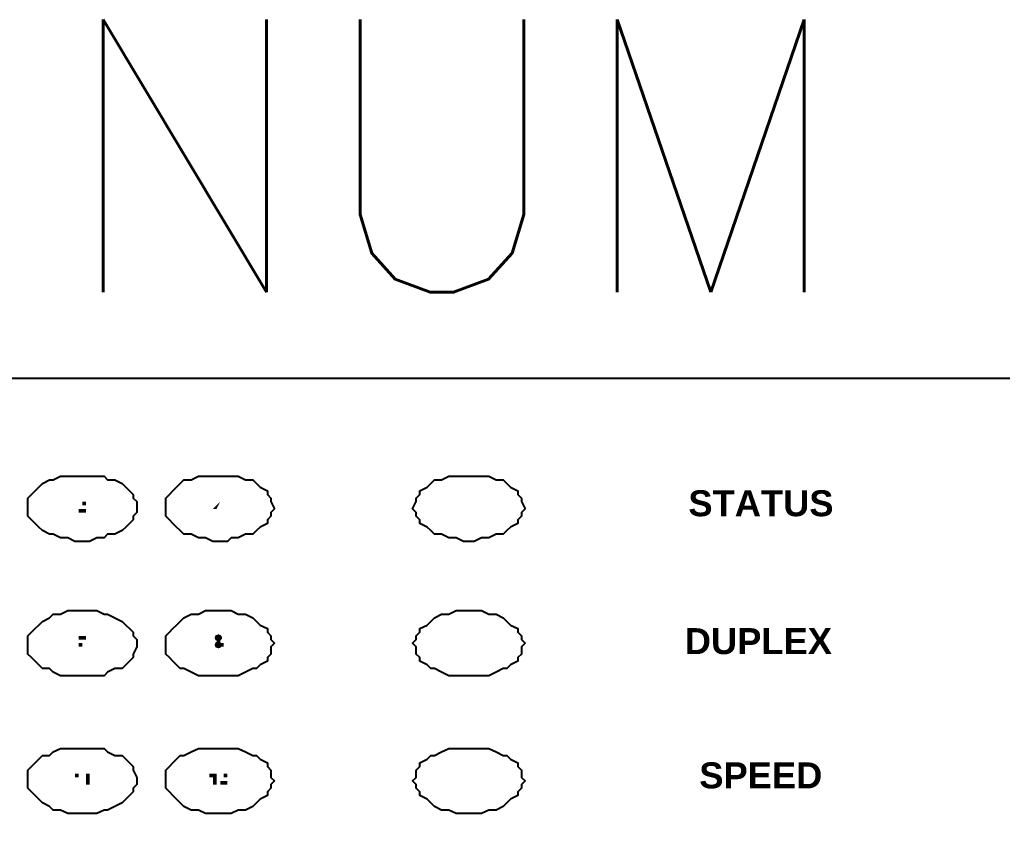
# Model space of a CAD drawing. Header units: millimetres. Extents: x 32.6 to 80.6, y 6.1 to 11.9.
# Drawn here: x 71.526 to 75.129, y 8.903 to 11.873 of the extents above; entities that cross this region are included whole.
import ezdxf
from ezdxf.enums import TextEntityAlignment as Align

# ---------------------------------------------------------------- set-up
doc = ezdxf.new("R2010")
doc.units = ezdxf.units.MM
doc.styles.add('PDF Arial Bold', font='arialbd.ttf')
doc.styles.add('STYLE-ROMANS', font='romans.shx')

msp = doc.modelspace()

# ---------------------------------------------------------------- hatches: boundary and pattern name
for points in [[(71.7553, 10.0919), (71.7553, 10.0919), (71.7553, 10.0919), (71.7686, 10.0919), (71.7686, 10.0919), (71.7686, 10.0919), (71.7686, 10.0919), (71.7686, 10.0919), (71.7686, 10.0919), (71.7686, 10.0919), (71.7686, 10.0919), (71.7686, 10.0919), (71.7686, 10.0919), (71.7686, 10.0919), (71.7686, 10.0919), (71.7686, 10.0919), (71.7686, 10.0919), (71.7686, 10.0919), (71.7686, 10.0919), (71.7686, 10.0919), (71.7686, 10.0786), (71.7686, 10.0786), (71.7686, 10.0786), (71.7686, 10.0786), (71.7686, 10.0786), (71.7686, 10.0786), (71.7686, 10.0786), (71.7686, 10.0786), (71.7686, 10.0786), (71.7686, 10.0786), (71.7686, 10.0786), (71.7686, 10.0786), (71.7686, 10.0786), (71.7686, 10.0786), (71.7686, 10.0786), (71.7686, 10.0786), (71.7686, 10.0786), (71.7686, 10.0786), (71.7686, 10.0786), (71.7686, 10.0786), (71.7686, 10.0786), (71.7686, 10.0786), (71.7686, 10.0786), (71.7686, 10.0786), (71.7686, 10.0786), (71.7686, 10.0786), (71.7686, 10.0653), (71.7686, 10.0653), (71.7686, 10.0653), (71.7553, 10.0653), (71.7553, 10.0653), (71.7553, 10.0653), (71.7553, 10.0653), (71.7553, 10.0653), (71.7553, 10.0653), (71.7553, 10.0653), (71.7553, 10.0653), (71.7553, 10.0653), (71.7553, 10.0653), (71.7553, 10.0653), (71.7553, 10.0653), (71.7553, 10.0653), (71.7553, 10.0653), (71.7553, 10.0653), (71.7553, 10.0653), (71.7553, 10.0653), (71.7553, 10.0653), (71.7553, 10.0653), (71.7553, 10.0653), (71.7553, 10.0653), (71.7553, 10.0653), (71.7553, 10.0653), (71.7553, 10.0653), (71.742, 10.0653), (71.742, 10.0653), (71.742, 10.0653), (71.742, 10.0653), (71.742, 10.0653), (71.742, 10.0653), (71.742, 10.0653), (71.742, 10.0786), (71.742, 10.0786), (71.742, 10.0786), (71.742, 10.0786), (71.742, 10.0786), (71.742, 10.0786), (71.742, 10.0786), (71.742, 10.0786), (71.742, 10.0786), (71.742, 10.0786), (71.742, 10.0786), (71.742, 10.0786), (71.742, 10.0786), (71.742, 10.0786), (71.742, 10.0786), (71.742, 10.0786), (71.742, 10.0786), (71.742, 10.0786), (71.742, 10.0786), (71.742, 10.0786), (71.742, 10.0786), (71.742, 10.0786), (71.742, 10.0786), (71.742, 10.0786), (71.742, 10.0786), (71.742, 10.0786), (71.742, 10.0786), (71.742, 10.0786), (71.742, 10.0786), (71.742, 10.0786), (71.742, 10.0786), (71.7553, 10.0786), (71.7553, 10.0786), (71.7553, 10.0786), (71.7553, 10.0786), (71.7553, 10.0786), (71.7553, 10.0786), (71.7553, 10.0786), (71.7553, 10.0786), (71.7553, 10.0786), (71.7553, 10.0786), (71.7553, 10.0786), (71.7553, 10.0786), (71.7553, 10.0786), (71.7553, 10.0786), (71.7553, 10.0786), (71.7553, 10.0786), (71.7553, 10.0786), (71.7553, 10.0786), (71.7553, 10.0786), (71.7553, 10.0786), (71.7553, 10.0786), (71.7553, 10.0786), (71.7553, 10.0786), (71.7553, 10.0786), (71.7553, 10.0786), (71.7553, 10.0786), (71.7553, 10.0786), (71.7553, 10.0786), (71.7686, 10.0786), (71.7686, 10.0786), (71.7686, 10.0786), (71.7686, 10.0786), (71.7686, 10.0786), (71.7686, 10.0786), (71.7686, 10.0786), (71.7686, 10.0786), (71.7686, 10.0786), (71.7686, 10.0786), (71.7686, 10.0786), (71.7686, 10.0786), (71.7686, 10.0786), (71.7686, 10.0919), (71.7686, 10.0919), (71.7553, 10.0919), (71.7553, 10.0919), (71.7553, 10.0919), (71.7553, 10.0919), (71.7553, 10.0919), (71.7553, 10.0919), (71.7553, 10.0919), (71.7553, 10.0919), (71.7553, 10.0919), (71.7553, 10.0919), (71.7553, 10.0919), (71.7553, 10.0919), (71.7553, 10.0919), (71.7553, 10.0919), (71.7553, 10.0919), (71.7553, 10.0919), (71.7553, 10.0919), (71.7553, 10.0919), (71.7553, 10.0919), (71.7553, 10.0919), (71.7553, 10.0919), (71.7553, 10.0919), (71.7553, 10.0919), (71.7553, 10.0919), (71.7553, 10.0919), (71.7553, 10.0919), (71.7553, 10.0919), (71.7553, 10.0919), (71.7553, 10.0919), (71.7553, 10.0919), (71.7553, 10.0919), (71.7553, 10.0919), (71.7553, 10.0919), (71.7553, 10.0919), (71.7553, 10.0919), (71.7553, 10.0919), (71.7553, 10.0919), (71.7553, 10.0919), (71.7553, 10.0919), (71.7553, 10.0919), (71.7553, 10.0919), (71.7553, 10.0919), (71.7553, 10.0919), (71.7553, 10.0919), (71.7553, 10.1052), (71.7553, 10.1052), (71.7553, 10.1052), (71.7553, 10.1052), (71.7553, 10.1052), (71.7553, 10.1052), (71.7553, 10.1052), (71.7553, 10.1052), (71.7553, 10.1052), (71.7553, 10.1052), (71.7553, 10.1052), (71.7553, 10.1052), (71.7553, 10.1052), (71.7553, 10.1052), (71.7553, 10.1052), (71.7553, 10.1052), (71.7553, 10.1052), (71.7553, 10.1052), (71.7553, 10.1052), (71.7553, 10.1052), (71.7553, 10.1052), (71.7553, 10.1052), (71.7553, 10.1052), (71.7553, 10.1052), (71.7553, 10.1052), (71.7553, 10.1052), (71.7553, 10.1052), (71.7553, 10.1052), (71.7553, 10.1052), (71.7553, 10.1052), (71.7553, 10.1052), (71.7553, 10.1052), (71.7553, 10.1052), (71.7553, 10.1052), (71.7553, 10.1052), (71.742, 10.1052), (71.742, 10.1052), (71.742, 10.1052), (71.742, 10.1052), (71.742, 10.1052), (71.742, 10.1052), (71.742, 10.1052), (71.742, 10.1052), (71.742, 10.1052), (71.742, 10.1052), (71.742, 10.1052), (71.742, 10.1052), (71.742, 10.1052), (71.742, 10.1052), (71.742, 10.1052), (71.742, 10.1052), (71.742, 10.1052), (71.742, 10.1052), (71.742, 10.1052), (71.742, 10.1052), (71.742, 10.1052), (71.742, 10.1052), (71.742, 10.1052), (71.742, 10.1052), (71.742, 10.1052), (71.742, 10.1052), (71.742, 10.1052), (71.742, 10.1052), (71.742, 10.1052), (71.742, 10.1052), (71.742, 10.1052), (71.742, 10.1052), (71.742, 10.1052), (71.7553, 10.1052), (71.7553, 10.1052), (71.7553, 10.1052), (71.7553, 10.1052), (71.7553, 10.1052), (71.7553, 10.1052), (71.7553, 10.1052), (71.7553, 10.1052), (71.7553, 10.1052), (71.7553, 10.1052), (71.7553, 10.1052), (71.7553, 10.1052), (71.7553, 10.1052), (71.7553, 10.1052), (71.7553, 10.1052), (71.7553, 10.1052), (71.7553, 10.1052), (71.7553, 10.1052), (71.7553, 10.1052), (71.7553, 10.1052), (71.7553, 10.1052), (71.7553, 10.1052), (71.7553, 10.1052), (71.7553, 10.1052), (71.7553, 10.1052), (71.7686, 10.1052), (71.7686, 10.1052), (71.7686, 10.1052), (71.7686, 10.1052), (71.7686, 10.1052), (71.7686, 10.1052), (71.7686, 10.1052), (71.7686, 10.1052), (71.7686, 10.1052), (71.7686, 10.1052), (71.7686, 10.1052), (71.7686, 10.1052), (71.7686, 10.1052), (71.7686, 10.1052), (71.7686, 10.1052), (71.7686, 10.1052), (71.7686, 10.1052), (71.7686, 10.1052), (71.7686, 10.1052), (71.7686, 10.1052), (71.7686, 10.1052), (71.7686, 10.1052), (71.7686, 10.1052), (71.7686, 10.0919), (71.7686, 10.0919), (71.7686, 10.0919), (71.7686, 10.0919), (71.7686, 10.0919), (71.7686, 10.0919), (71.7686, 10.0919), (71.7686, 10.0919), (71.7686, 10.0919), (71.7686, 10.0919), (71.7686, 10.0919), (71.7686, 10.0919), (71.7553, 10.0919), (71.7553, 10.0919), (71.7553, 10.0919), (71.7553, 10.0919)], [(71.7686, 9.6127), (71.7686, 9.6127), (71.7686, 9.5994), (71.7686, 9.5994), (71.7686, 9.5994), (71.7686, 9.5994), (71.7686, 9.5994), (71.7686, 9.5994), (71.7686, 9.5994), (71.7686, 9.5994), (71.7686, 9.5994), (71.7686, 9.5994), (71.7686, 9.5994), (71.7686, 9.5994), (71.7686, 9.5994), (71.7686, 9.5994), (71.7686, 9.5994), (71.7686, 9.5994), (71.7686, 9.5994), (71.7553, 9.5994), (71.7553, 9.5994), (71.7553, 9.5994), (71.7553, 9.5994), (71.7553, 9.5994), (71.7553, 9.5994), (71.7553, 9.5994), (71.7553, 9.5994), (71.7553, 9.5994), (71.7553, 9.5994), (71.7553, 9.5994), (71.7553, 9.5861), (71.7553, 9.5861), (71.7553, 9.5861), (71.7553, 9.5861), (71.7553, 9.5861), (71.7553, 9.5861), (71.7553, 9.5861), (71.7553, 9.5861), (71.7553, 9.5861), (71.7553, 9.5861), (71.7553, 9.5861), (71.7553, 9.5861), (71.7553, 9.5861), (71.7553, 9.5861), (71.7553, 9.5861), (71.7553, 9.5861), (71.7553, 9.5861), (71.7553, 9.5861), (71.7553, 9.5861), (71.7553, 9.5861), (71.7553, 9.5861), (71.7553, 9.5861), (71.7553, 9.5861), (71.7553, 9.5728), (71.7553, 9.5728), (71.7553, 9.5728), (71.7553, 9.5728), (71.7553, 9.5728), (71.7553, 9.5728), (71.7553, 9.5728), (71.7553, 9.5728), (71.7553, 9.5728), (71.7553, 9.5728), (71.7553, 9.5728), (71.7553, 9.5728), (71.7553, 9.5728), (71.7553, 9.5728), (71.7553, 9.5728), (71.7553, 9.5728), (71.7553, 9.5728), (71.7553, 9.5728), (71.7553, 9.5728), (71.742, 9.5728), (71.742, 9.5728), (71.742, 9.5728), (71.742, 9.5728), (71.742, 9.5728), (71.742, 9.5728), (71.742, 9.5728), (71.742, 9.5728), (71.742, 9.5728), (71.742, 9.5728), (71.742, 9.5728), (71.742, 9.5728), (71.742, 9.5728), (71.742, 9.5728), (71.742, 9.5728), (71.742, 9.5728), (71.742, 9.5728), (71.742, 9.5728), (71.742, 9.5728), (71.742, 9.5861), (71.742, 9.5861), (71.7553, 9.5861), (71.7553, 9.5861), (71.7553, 9.5861), (71.7553, 9.5861), (71.7553, 9.5861), (71.7553, 9.5861), (71.7553, 9.5861), (71.7553, 9.5861), (71.7553, 9.5861), (71.7553, 9.5861), (71.7553, 9.5861), (71.7553, 9.5861), (71.7553, 9.5861), (71.7553, 9.5861), (71.7553, 9.5861), (71.7553, 9.5861), (71.7553, 9.5861), (71.7553, 9.5861), (71.7553, 9.5861), (71.7553, 9.5861), (71.7553, 9.5861), (71.7553, 9.5994), (71.7553, 9.5994), (71.7553, 9.5994), (71.7553, 9.5994), (71.7553, 9.5994), (71.7553, 9.5994), (71.7553, 9.5994), (71.7553, 9.5994), (71.7553, 9.5994), (71.7553, 9.5994), (71.7553, 9.5994), (71.7553, 9.5994), (71.7553, 9.5994), (71.7553, 9.5994), (71.7553, 9.5994), (71.7553, 9.5994), (71.7553, 9.5994), (71.7553, 9.5994), (71.7553, 9.5994), (71.7553, 9.5994), (71.7553, 9.5994), (71.7553, 9.5994), (71.7553, 9.5994), (71.7553, 9.5994), (71.7553, 9.5994), (71.7553, 9.5994), (71.7553, 9.5994), (71.742, 9.5994), (71.742, 9.6127), (71.7686, 9.6127)], [(72.2611, 9.5861), (72.2611, 9.5861), (72.2611, 9.5861), (72.2611, 9.5861), (72.2611, 9.5861), (72.2611, 9.5861), (72.2611, 9.5861), (72.2611, 9.5861), (72.2611, 9.5861), (72.2611, 9.5861), (72.2611, 9.5861), (72.2611, 9.5861), (72.2611, 9.5861), (72.2611, 9.5861), (72.2611, 9.5861), (72.2611, 9.5861), (72.2611, 9.5861), (72.2744, 9.5861), (72.2744, 9.5861), (72.2744, 9.5861), (72.2744, 9.5861), (72.2744, 9.5861), (72.2744, 9.5861), (72.2744, 9.5861), (72.2744, 9.5861), (72.2744, 9.5861), (72.2744, 9.5861), (72.2744, 9.5861), (72.2744, 9.5861), (72.2744, 9.5861), (72.2744, 9.5861), (72.2744, 9.5728), (72.2744, 9.5728), (72.2744, 9.5728), (72.2744, 9.5728), (72.2744, 9.5728), (72.2744, 9.5728), (72.2611, 9.5728), (72.2611, 9.5728), (72.2611, 9.5728), (72.2611, 9.5728), (72.2611, 9.5728), (72.2611, 9.5728), (72.2611, 9.5728), (72.2611, 9.5728), (72.2611, 9.5728), (72.2611, 9.5728), (72.2611, 9.5728), (72.2611, 9.5728), (72.2611, 9.5728), (72.2611, 9.5728), (72.2611, 9.5728), (72.2611, 9.5728), (72.2611, 9.5728), (72.2611, 9.5728), (72.2611, 9.5728), (72.2611, 9.5728), (72.2611, 9.5728), (72.2611, 9.5728), (72.2611, 9.5728), (72.2611, 9.5728), (72.2611, 9.5728), (72.2611, 9.5728), (72.2611, 9.5728), (72.2611, 9.5728), (72.2478, 9.5728), (72.2478, 9.5728), (72.2478, 9.5728), (72.2478, 9.5728), (72.2478, 9.5728), (72.2478, 9.5728), (72.2478, 9.5728), (72.2478, 9.5728), (72.2478, 9.5728), (72.2478, 9.5728), (72.2478, 9.5728), (72.2478, 9.5728), (72.2478, 9.5728), (72.2478, 9.5728), (72.2478, 9.5728), (72.2478, 9.5728), (72.2478, 9.5728), (72.2478, 9.5728), (72.2478, 9.5728), (72.2478, 9.5728), (72.2478, 9.5728), (72.2478, 9.5728), (72.2478, 9.5728), (72.2478, 9.5728), (72.2478, 9.5728), (72.2478, 9.5728), (72.2478, 9.5728), (72.2478, 9.5728), (72.2478, 9.5728), (72.2478, 9.5728), (72.2478, 9.5728), (72.2478, 9.5728), (72.2478, 9.5728), (72.2478, 9.5861), (72.2478, 9.5861), (72.2478, 9.5861), (72.2478, 9.5861), (72.2478, 9.5861), (72.2478, 9.5861), (72.2478, 9.5861), (72.2478, 9.5861), (72.2478, 9.5861), (72.2478, 9.5861), (72.2478, 9.5861), (72.2478, 9.5861), (72.2478, 9.5861), (72.2478, 9.5861), (72.2478, 9.5861), (72.2478, 9.5861), (72.2478, 9.5861), (72.2478, 9.5861), (72.2478, 9.5861), (72.2478, 9.5861), (72.2478, 9.5861), (72.2478, 9.5861), (72.2478, 9.5861), (72.2478, 9.5861), (72.2478, 9.5861), (72.2478, 9.5861), (72.2478, 9.5861), (72.2478, 9.5861), (72.2478, 9.5861), (72.2478, 9.5861), (72.2478, 9.5861), (72.2478, 9.5861), (72.2478, 9.5861), (72.2478, 9.5994), (72.2478, 9.5994), (72.2478, 9.5994), (72.2478, 9.5994), (72.2478, 9.5994), (72.2478, 9.5994), (72.2478, 9.5994), (72.2478, 9.5994), (72.2478, 9.5994), (72.2478, 9.5994), (72.2478, 9.5994), (72.2478, 9.5994), (72.2478, 9.5994), (72.2478, 9.5994), (72.2478, 9.5994), (72.2478, 9.5994), (72.2478, 9.5994), (72.2478, 9.5994), (72.2478, 9.5994), (72.2478, 9.5994), (72.2478, 9.5994), (72.2478, 9.5994), (72.2478, 9.5994), (72.2478, 9.5994), (72.2478, 9.5994), (72.2478, 9.5994), (72.2478, 9.5994), (72.2478, 9.5994), (72.2478, 9.6127), (72.2478, 9.6127), (72.2478, 9.6127), (72.2478, 9.6127), (72.2478, 9.6127), (72.2478, 9.6127), (72.2478, 9.6127), (72.2478, 9.6127), (72.2478, 9.6127), (72.2478, 9.6127), (72.2478, 9.6127), (72.2478, 9.6127), (72.2478, 9.6127), (72.2478, 9.6127), (72.2478, 9.6127), (72.2478, 9.6127), (72.2478, 9.6127), (72.2478, 9.6127), (72.2478, 9.6127), (72.2478, 9.6127), (72.2478, 9.6127), (72.2478, 9.6127), (72.2611, 9.6127), (72.2611, 9.6127), (72.2611, 9.6127), (72.2611, 9.6127), (72.2611, 9.6127), (72.2611, 9.6127), (72.2611, 9.6127), (72.2611, 9.6127), (72.2611, 9.6127), (72.2611, 9.6127), (72.2611, 9.6127), (72.2611, 9.6127), (72.2611, 9.6127), (72.2611, 9.6127), (72.2611, 9.6127), (72.2611, 9.6127), (72.2611, 9.6127), (72.2611, 9.6127), (72.2611, 9.6127), (72.2611, 9.6127), (72.2611, 9.6127), (72.2611, 9.6127), (72.2611, 9.6127), (72.2611, 9.5994), (72.2611, 9.5994), (72.2611, 9.5994), (72.2611, 9.5994), (72.2611, 9.5994), (72.2611, 9.5994), (72.2611, 9.5994), (72.2611, 9.5994), (72.2611, 9.5994), (72.2611, 9.5994), (72.2611, 9.5994), (72.2611, 9.5994), (72.2611, 9.5994), (72.2611, 9.5994), (72.2611, 9.5994), (72.2611, 9.5994), (72.2611, 9.5994), (72.2611, 9.5994), (72.2611, 9.5994), (72.2611, 9.5994), (72.2611, 9.5994), (72.2611, 9.5994), (72.2611, 9.5994), (72.2611, 9.5994), (72.2611, 9.5994), (72.2611, 9.5994), (72.2611, 9.5994), (72.2611, 9.5994), (72.2611, 9.5994), (72.2611, 9.5861), (72.2611, 9.5861), (72.2611, 9.5861), (72.2611, 9.5861)], [(71.742, 9.067), (71.742, 9.067), (71.742, 9.1069), (71.742, 9.1069), (71.742, 9.1069), (71.742, 9.1069), (71.742, 9.1069), (71.742, 9.0936), (71.742, 9.0936), (71.742, 9.0936), (71.742, 9.0936), (71.742, 9.0936), (71.742, 9.0936), (71.742, 9.0936), (71.742, 9.0936), (71.7286, 9.0936), (71.7286, 9.0936), (71.7286, 9.0936), (71.7286, 9.0936), (71.7286, 9.0936), (71.7286, 9.0936), (71.7286, 9.0936), (71.7286, 9.0936), (71.7286, 9.0936), (71.7286, 9.1069), (71.7286, 9.1069), (71.7286, 9.1069), (71.7286, 9.1069), (71.7286, 9.1069), (71.7286, 9.1069), (71.7286, 9.1069), (71.7286, 9.1069), (71.7286, 9.1069), (71.742, 9.1069), (71.742, 9.1069), (71.742, 9.1069), (71.742, 9.1069), (71.742, 9.1069), (71.742, 9.1069), (71.742, 9.1069), (71.742, 9.1069), (71.742, 9.1069), (71.742, 9.1069), (71.742, 9.1069), (71.742, 9.1069), (71.742, 9.1069), (71.742, 9.1069), (71.742, 9.1069), (71.742, 9.1069), (71.742, 9.1069), (71.742, 9.1069), (71.742, 9.1069), (71.742, 9.1069), (71.742, 9.1069), (71.742, 9.1069)], [(71.7819, 9.067), (71.7686, 9.067), (71.7686, 9.1069), (71.7686, 9.1069), (71.7686, 9.1069), (71.7686, 9.1069), (71.7686, 9.1069), (71.7686, 9.0936), (71.7686, 9.0936), (71.7686, 9.0936), (71.7686, 9.0936), (71.7686, 9.0936), (71.7686, 9.0936), (71.7686, 9.0936), (71.7686, 9.0936), (71.7686, 9.0936), (71.7686, 9.0936), (71.7686, 9.0936), (71.7686, 9.0936), (71.7686, 9.0936), (71.7686, 9.0936), (71.7686, 9.0936), (71.7686, 9.0936), (71.7686, 9.0936), (71.7686, 9.1069), (71.7686, 9.1069), (71.7686, 9.1069), (71.7686, 9.1069), (71.7686, 9.1069), (71.7686, 9.1069), (71.7686, 9.1069), (71.7686, 9.1069), (71.7686, 9.1069), (71.7686, 9.1069), (71.7686, 9.1069), (71.7686, 9.1069), (71.7686, 9.1069), (71.7686, 9.1069), (71.7686, 9.1069), (71.7686, 9.1069), (71.7686, 9.1069), (71.7686, 9.1069), (71.7686, 9.1069), (71.7686, 9.1069), (71.7686, 9.1069), (71.7686, 9.1069), (71.7686, 9.1069), (71.7686, 9.1069), (71.7686, 9.1069), (71.7686, 9.1069), (71.7686, 9.1069), (71.7686, 9.1069), (71.7819, 9.1069), (71.7819, 9.1069), (71.7819, 9.1069)], [(72.2478, 9.067), (72.2344, 9.067), (72.2344, 9.1069), (72.2344, 9.1069), (72.2344, 9.1069), (72.2344, 9.1069), (72.2344, 9.1069), (72.2344, 9.0936), (72.2344, 9.0936), (72.2344, 9.0936), (72.2344, 9.0936), (72.2344, 9.0936), (72.2344, 9.0936), (72.2344, 9.0936), (72.2344, 9.0936), (72.2344, 9.0936), (72.2344, 9.0936), (72.2344, 9.0936), (72.2344, 9.0936), (72.2344, 9.0936), (72.2344, 9.0936), (72.2344, 9.0936), (72.2211, 9.0936), (72.2211, 9.0936), (72.2211, 9.1069), (72.2211, 9.1069), (72.2344, 9.1069), (72.2344, 9.1069), (72.2344, 9.1069), (72.2344, 9.1069), (72.2344, 9.1069), (72.2344, 9.1069), (72.2344, 9.1069), (72.2344, 9.1069), (72.2344, 9.1069), (72.2344, 9.1069), (72.2344, 9.1069), (72.2344, 9.1069), (72.2344, 9.1069), (72.2344, 9.1069), (72.2344, 9.1069), (72.2344, 9.1069), (72.2344, 9.1069), (72.2344, 9.1069), (72.2344, 9.1069), (72.2344, 9.1069), (72.2344, 9.1069), (72.2344, 9.1069), (72.2344, 9.1069), (72.2344, 9.1069), (72.2344, 9.1069), (72.2344, 9.1069), (72.2344, 9.1069), (72.2344, 9.1069), (72.2478, 9.1069)], [(72.2877, 9.067), (72.2611, 9.067), (72.2611, 9.067), (72.2611, 9.067), (72.2611, 9.067), (72.2611, 9.067), (72.2611, 9.067), (72.2611, 9.067), (72.2611, 9.067), (72.2611, 9.067), (72.2611, 9.0803), (72.2611, 9.0803), (72.2611, 9.0803), (72.2611, 9.0803), (72.2611, 9.0803), (72.2611, 9.0803), (72.2611, 9.0803), (72.2611, 9.0803), (72.2611, 9.0803), (72.2611, 9.0803), (72.2611, 9.0803), (72.2611, 9.0803), (72.2611, 9.0803), (72.2611, 9.0803), (72.2611, 9.0803), (72.2611, 9.0803), (72.2611, 9.0803), (72.2611, 9.0803), (72.2611, 9.0803), (72.2611, 9.0803), (72.2611, 9.0803), (72.2611, 9.0803), (72.2611, 9.0803), (72.2611, 9.0803), (72.2611, 9.0803), (72.2611, 9.0803), (72.2611, 9.0803), (72.2611, 9.0803), (72.2611, 9.0803), (72.2611, 9.0803), (72.2611, 9.0803), (72.2744, 9.0803), (72.2744, 9.0803), (72.2744, 9.0936), (72.2744, 9.0936), (72.2744, 9.0936), (72.2744, 9.0936), (72.2744, 9.0936), (72.2744, 9.0936), (72.2744, 9.0936), (72.2744, 9.0936), (72.2744, 9.0936), (72.2744, 9.0936), (72.2744, 9.0936), (72.2744, 9.0936), (72.2744, 9.0936), (72.2744, 9.0936), (72.2744, 9.0936), (72.2744, 9.0936), (72.2744, 9.0936), (72.2744, 9.0936), (72.2744, 9.0936), (72.2744, 9.0936), (72.2744, 9.0936), (72.2744, 9.0936), (72.2744, 9.0936), (72.2744, 9.0936), (72.2744, 9.0936), (72.2744, 9.0936), (72.2744, 9.0936), (72.2744, 9.0936), (72.2744, 9.0936), (72.2744, 9.0936), (72.2744, 9.1069), (72.2744, 9.1069), (72.2744, 9.1069), (72.2744, 9.1069), (72.2744, 9.1069), (72.2744, 9.1069), (72.2744, 9.1069), (72.2744, 9.1069), (72.2744, 9.1069), (72.2744, 9.1069), (72.2744, 9.1069), (72.2744, 9.1069), (72.2744, 9.1069), (72.2744, 9.1069), (72.2744, 9.1069), (72.2744, 9.1069), (72.2744, 9.1069), (72.2744, 9.1069), (72.2744, 9.1069), (72.2744, 9.1069), (72.2744, 9.1069), (72.2744, 9.1069), (72.2744, 9.1069), (72.2611, 9.1069), (72.2611, 9.1069), (72.2611, 9.1069), (72.2611, 9.1069), (72.2611, 9.1069), (72.2611, 9.1069), (72.2611, 9.1069), (72.2611, 9.1069), (72.2611, 9.1069), (72.2611, 9.1069), (72.2611, 9.1069), (72.2611, 9.1069), (72.2611, 9.1069), (72.2611, 9.1069), (72.2611, 9.1069), (72.2611, 9.1069), (72.2611, 9.1069), (72.2611, 9.1069), (72.2611, 9.0936), (72.2611, 9.0936), (72.2611, 9.0936), (72.2611, 9.0936), (72.2611, 9.0936), (72.2611, 9.0936), (72.2611, 9.1069), (72.2611, 9.1069), (72.2611, 9.1069), (72.2611, 9.1069), (72.2611, 9.1069), (72.2611, 9.1069), (72.2611, 9.1069), (72.2611, 9.1069), (72.2611, 9.1069), (72.2611, 9.1069), (72.2611, 9.1069), (72.2611, 9.1069), (72.2611, 9.1069), (72.2611, 9.1069), (72.2611, 9.1069), (72.2611, 9.1069), (72.2611, 9.1069), (72.2611, 9.1069), (72.2611, 9.1069), (72.2611, 9.1069), (72.2611, 9.1069), (72.2611, 9.1069), (72.2611, 9.1069), (72.2611, 9.1069), (72.2611, 9.1069), (72.2611, 9.1069), (72.2611, 9.1069), (72.2611, 9.1069), (72.2611, 9.1069), (72.2611, 9.1069), (72.2611, 9.1069), (72.2744, 9.1069), (72.2744, 9.1069), (72.2744, 9.1069), (72.2744, 9.1069), (72.2744, 9.1069), (72.2744, 9.1069), (72.2744, 9.1069), (72.2744, 9.1069), (72.2744, 9.1069), (72.2744, 9.1069), (72.2744, 9.1069), (72.2744, 9.1069), (72.2744, 9.1069), (72.2744, 9.1069), (72.2744, 9.1069), (72.2744, 9.1069), (72.2744, 9.1069), (72.2744, 9.1069), (72.2744, 9.1069), (72.2744, 9.1069), (72.2744, 9.1069), (72.2744, 9.1069), (72.2744, 9.1069), (72.2744, 9.1069), (72.2744, 9.1069), (72.2744, 9.1069), (72.2744, 9.1069), (72.2877, 9.1069), (72.2877, 9.1069), (72.2877, 9.1069), (72.2877, 9.1069), (72.2877, 9.1069), (72.2877, 9.1069), (72.2877, 9.1069), (72.2877, 9.1069), (72.2877, 9.1069), (72.2877, 9.1069), (72.2877, 9.0936), (72.2877, 9.0936), (72.2877, 9.0936), (72.2877, 9.0936), (72.2877, 9.0936), (72.2877, 9.0936), (72.2877, 9.0936), (72.2877, 9.0936), (72.2877, 9.0936), (72.2877, 9.0936), (72.2877, 9.0936), (72.2877, 9.0936), (72.2877, 9.0936), (72.2744, 9.0936), (72.2744, 9.0936), (72.2744, 9.0936), (72.2744, 9.0936), (72.2744, 9.0936), (72.2744, 9.0936), (72.2744, 9.0936), (72.2744, 9.0936), (72.2744, 9.0936), (72.2744, 9.0936), (72.2744, 9.0936), (72.2744, 9.0936), (72.2744, 9.0936), (72.2744, 9.0936), (72.2744, 9.0936), (72.2744, 9.0936), (72.2744, 9.0936), (72.2744, 9.0803), (72.2744, 9.0803), (72.2744, 9.0803), (72.2744, 9.0803), (72.2744, 9.0803), (72.2744, 9.0803), (72.2744, 9.0803), (72.2744, 9.0803), (72.2744, 9.0803), (72.2744, 9.0803), (72.2744, 9.0803), (72.2744, 9.0803), (72.2744, 9.0803), (72.2744, 9.0803), (72.2744, 9.0803), (72.2744, 9.0803), (72.2611, 9.0803), (72.2611, 9.0803), (72.2611, 9.0803), (72.2611, 9.0803), (72.2611, 9.0803), (72.2611, 9.0803), (72.2611, 9.0803), (72.2611, 9.0803), (72.2611, 9.0803), (72.2611, 9.0803), (72.2611, 9.0803), (72.2611, 9.0803), (72.2611, 9.0803), (72.2611, 9.0803), (72.2611, 9.0803), (72.2877, 9.0803)]]:
    msp.add_hatch(color=256).paths.add_polyline_path(points)
h = msp.add_hatch(color=256)
h.paths.add_polyline_path([(72.2744, 10.0786), (72.2611, 10.0786), (72.2611, 10.0653), (72.2611, 10.0653), (72.2611, 10.0786), (72.2344, 10.0786), (72.2344, 10.0786), (72.2611, 10.1052), (72.2611, 10.1052), (72.2611, 10.0786), (72.2744, 10.0786)], flags=0)
h.paths.add_polyline_path([(72.2611, 10.0786), (72.2611, 10.1052), (72.2611, 10.1052), (72.2478, 10.0786)], flags=0)

# ---------------------------------------------------------------- linework, layer by layer
for points in [[(78.477, 10.5577), (78.477, 6.1121), (34.6461, 6.1121), (34.6461, 10.5577)], [(71.9549, 10.0786), (71.9549, 10.0653), (71.9416, 10.0519), (71.9416, 10.0386), (71.9283, 10.0253), (71.915, 10.012), (71.9017, 9.9987), (71.8751, 9.9854), (71.8484, 9.9854), (71.8351, 9.9721), (71.8085, 9.9721), (71.7819, 9.9588), (71.7553, 9.9588), (71.7286, 9.9588), (71.702, 9.9721), (71.6754, 9.9721), (71.6488, 9.9854), (71.6355, 9.9854), (71.6089, 9.9987), (71.5955, 10.012), (71.5822, 10.0253), (71.5689, 10.0386), (71.5556, 10.0519), (71.5556, 10.0653), (71.5556, 10.0786), (71.5556, 10.1052), (71.5556, 10.1185), (71.5689, 10.1318), (71.5822, 10.1451), (71.5955, 10.1584), (71.6089, 10.1717), (71.6355, 10.185), (71.6488, 10.185), (71.6754, 10.1984), (71.702, 10.1984), (71.7286, 10.1984), (71.7553, 10.1984), (71.7819, 10.1984), (71.8085, 10.1984), (71.8351, 10.1984), (71.8484, 10.185), (71.8751, 10.185), (71.9017, 10.1717), (71.915, 10.1584), (71.9283, 10.1451), (71.9416, 10.1318), (71.9416, 10.1185), (71.9549, 10.1052)], [(72.4607, 10.0786), (72.4474, 10.0653), (72.4474, 10.0519), (72.4341, 10.0386), (72.4341, 10.0253), (72.4075, 10.012), (72.3942, 9.9987), (72.3809, 9.9854), (72.3542, 9.9854), (72.3276, 9.9721), (72.301, 9.9721), (72.2877, 9.9588), (72.2611, 9.9588), (72.2344, 9.9588), (72.2078, 9.9721), (72.1812, 9.9721), (72.1546, 9.9854), (72.128, 9.9854), (72.1146, 9.9987), (72.1013, 10.012), (72.088, 10.0253), (72.0747, 10.0386), (72.0614, 10.0519), (72.0614, 10.0653), (72.0614, 10.0786), (72.0614, 10.1052), (72.0614, 10.1185), (72.0747, 10.1318), (72.088, 10.1451), (72.1013, 10.1584), (72.1146, 10.1717), (72.128, 10.185), (72.1546, 10.185), (72.1812, 10.1984), (72.2078, 10.1984), (72.2344, 10.1984), (72.2611, 10.1984), (72.2877, 10.1984), (72.301, 10.1984), (72.3276, 10.1984), (72.3542, 10.185), (72.3809, 10.185), (72.3942, 10.1717), (72.4075, 10.1584), (72.4341, 10.1451), (72.4341, 10.1318), (72.4474, 10.1185), (72.4474, 10.1052)], [(73.3791, 10.0786), (73.3658, 10.0653), (73.3658, 10.0519), (73.3525, 10.0386), (73.3525, 10.0253), (73.3259, 10.012), (73.3126, 9.9987), (73.2993, 9.9854), (73.2726, 9.9854), (73.246, 9.9721), (73.2194, 9.9721), (73.1928, 9.9588), (73.1795, 9.9588), (73.1529, 9.9588), (73.1262, 9.9721), (73.0996, 9.9721), (73.073, 9.9854), (73.0464, 9.9854), (73.0331, 9.9987), (73.0197, 10.012), (72.9931, 10.0253), (72.9931, 10.0386), (72.9798, 10.0519), (72.9798, 10.0653), (72.9665, 10.0786), (72.9798, 10.1052), (72.9798, 10.1185), (72.9931, 10.1318), (72.9931, 10.1451), (73.0197, 10.1584), (73.0331, 10.1717), (73.0464, 10.185), (73.073, 10.185), (73.0996, 10.1984), (73.1262, 10.1984), (73.1529, 10.1984), (73.1795, 10.1984), (73.1928, 10.1984), (73.2194, 10.1984), (73.246, 10.1984), (73.2726, 10.185), (73.2993, 10.185), (73.3126, 10.1717), (73.3259, 10.1584), (73.3525, 10.1451), (73.3525, 10.1318), (73.3658, 10.1185), (73.3658, 10.1052)], [(71.9549, 9.5861), (71.9549, 9.5728), (71.9416, 9.5461), (71.9416, 9.5328), (71.9283, 9.5195), (71.915, 9.5062), (71.9017, 9.4929), (71.8751, 9.4929), (71.8484, 9.4796), (71.8351, 9.4663), (71.8085, 9.4663), (71.7819, 9.4663), (71.7553, 9.4663), (71.7286, 9.4663), (71.702, 9.4663), (71.6754, 9.4663), (71.6488, 9.4796), (71.6355, 9.4929), (71.6089, 9.4929), (71.5955, 9.5062), (71.5822, 9.5195), (71.5689, 9.5328), (71.5556, 9.5461), (71.5556, 9.5728), (71.5556, 9.5861), (71.5556, 9.5994), (71.5556, 9.6127), (71.5689, 9.626), (71.5822, 9.6393), (71.5955, 9.6526), (71.6089, 9.6659), (71.6355, 9.6793), (71.6488, 9.6926), (71.6754, 9.6926), (71.702, 9.7059), (71.7286, 9.7059), (71.7553, 9.7059), (71.7819, 9.7059), (71.8085, 9.7059), (71.8351, 9.6926), (71.8484, 9.6926), (71.8751, 9.6793), (71.9017, 9.6659), (71.915, 9.6526), (71.9283, 9.6393), (71.9416, 9.626), (71.9416, 9.6127), (71.9549, 9.5994)], [(72.4607, 9.5861), (72.4474, 9.5728), (72.4474, 9.5461), (72.4341, 9.5328), (72.4341, 9.5195), (72.4075, 9.5062), (72.3942, 9.4929), (72.3809, 9.4929), (72.3542, 9.4796), (72.3276, 9.4663), (72.301, 9.4663), (72.2877, 9.4663), (72.2611, 9.4663), (72.2344, 9.4663), (72.2078, 9.4663), (72.1812, 9.4663), (72.1546, 9.4796), (72.128, 9.4929), (72.1146, 9.4929), (72.1013, 9.5062), (72.088, 9.5195), (72.0747, 9.5328), (72.0614, 9.5461), (72.0614, 9.5728), (72.0614, 9.5861), (72.0614, 9.5994), (72.0614, 9.6127), (72.0747, 9.626), (72.088, 9.6393), (72.1013, 9.6526), (72.1146, 9.6659), (72.128, 9.6793), (72.1546, 9.6926), (72.1812, 9.6926), (72.2078, 9.7059), (72.2344, 9.7059), (72.2611, 9.7059), (72.2877, 9.7059), (72.301, 9.7059), (72.3276, 9.6926), (72.3542, 9.6926), (72.3809, 9.6793), (72.3942, 9.6659), (72.4075, 9.6526), (72.4341, 9.6393), (72.4341, 9.626), (72.4474, 9.6127), (72.4474, 9.5994)], [(73.3791, 9.5861), (73.3658, 9.5728), (73.3658, 9.5461), (73.3525, 9.5328), (73.3525, 9.5195), (73.3259, 9.5062), (73.3126, 9.4929), (73.2993, 9.4929), (73.2726, 9.4796), (73.246, 9.4663), (73.2194, 9.4663), (73.1928, 9.4663), (73.1795, 9.4663), (73.1529, 9.4663), (73.1262, 9.4663), (73.0996, 9.4663), (73.073, 9.4796), (73.0464, 9.4929), (73.0331, 9.4929), (73.0197, 9.5062), (72.9931, 9.5195), (72.9931, 9.5328), (72.9798, 9.5461), (72.9798, 9.5728), (72.9665, 9.5861), (72.9798, 9.5994), (72.9798, 9.6127), (72.9931, 9.626), (72.9931, 9.6393), (73.0197, 9.6526), (73.0331, 9.6659), (73.0464, 9.6793), (73.073, 9.6926), (73.0996, 9.6926), (73.1262, 9.7059), (73.1529, 9.7059), (73.1795, 9.7059), (73.1928, 9.7059), (73.2194, 9.7059), (73.246, 9.6926), (73.2726, 9.6926), (73.2993, 9.6793), (73.3126, 9.6659), (73.3259, 9.6526), (73.3525, 9.6393), (73.3525, 9.626), (73.3658, 9.6127), (73.3658, 9.5994)], [(71.9549, 9.0803), (71.9549, 9.067), (71.9416, 9.0537), (71.9416, 9.0404), (71.9283, 9.027), (71.915, 9.0137), (71.9017, 9.0004), (71.8751, 8.9871), (71.8484, 8.9738), (71.8351, 8.9738), (71.8085, 8.9605), (71.7819, 8.9605), (71.7553, 8.9605), (71.7286, 8.9605), (71.702, 8.9605), (71.6754, 8.9738), (71.6488, 8.9738), (71.6355, 8.9871), (71.6089, 9.0004), (71.5955, 9.0137), (71.5822, 9.027), (71.5689, 9.0404), (71.5556, 9.0537), (71.5556, 9.067), (71.5556, 9.0803), (71.5556, 9.0936), (71.5556, 9.1202), (71.5689, 9.1335), (71.5822, 9.1468), (71.5955, 9.1602), (71.6089, 9.1735), (71.6355, 9.1735), (71.6488, 9.1868), (71.6754, 9.2001), (71.702, 9.2001), (71.7286, 9.2001), (71.7553, 9.2001), (71.7819, 9.2001), (71.8085, 9.2001), (71.8351, 9.2001), (71.8484, 9.1868), (71.8751, 9.1735), (71.9017, 9.1735), (71.915, 9.1602), (71.9283, 9.1468), (71.9416, 9.1335), (71.9416, 9.1202), (71.9549, 9.0936)], [(72.4607, 9.0803), (72.4474, 9.067), (72.4474, 9.0537), (72.4341, 9.0404), (72.4341, 9.027), (72.4075, 9.0137), (72.3942, 9.0004), (72.3809, 8.9871), (72.3542, 8.9738), (72.3276, 8.9738), (72.301, 8.9605), (72.2877, 8.9605), (72.2611, 8.9605), (72.2344, 8.9605), (72.2078, 8.9605), (72.1812, 8.9738), (72.1546, 8.9738), (72.128, 8.9871), (72.1146, 9.0004), (72.1013, 9.0137), (72.088, 9.027), (72.0747, 9.0404), (72.0614, 9.0537), (72.0614, 9.067), (72.0614, 9.0803), (72.0614, 9.0936), (72.0614, 9.1202), (72.0747, 9.1335), (72.088, 9.1468), (72.1013, 9.1602), (72.1146, 9.1735), (72.128, 9.1735), (72.1546, 9.1868), (72.1812, 9.2001), (72.2078, 9.2001), (72.2344, 9.2001), (72.2611, 9.2001), (72.2877, 9.2001), (72.301, 9.2001), (72.3276, 9.2001), (72.3542, 9.1868), (72.3809, 9.1735), (72.3942, 9.1735), (72.4075, 9.1602), (72.4341, 9.1468), (72.4341, 9.1335), (72.4474, 9.1202), (72.4474, 9.0936)], [(73.3791, 9.0803), (73.3658, 9.067), (73.3658, 9.0537), (73.3525, 9.0404), (73.3525, 9.027), (73.3259, 9.0137), (73.3126, 9.0004), (73.2993, 8.9871), (73.2726, 8.9738), (73.246, 8.9738), (73.2194, 8.9605), (73.1928, 8.9605), (73.1795, 8.9605), (73.1529, 8.9605), (73.1262, 8.9605), (73.0996, 8.9738), (73.073, 8.9738), (73.0464, 8.9871), (73.0331, 9.0004), (73.0197, 9.0137), (72.9931, 9.027), (72.9931, 9.0404), (72.9798, 9.0537), (72.9798, 9.067), (72.9665, 9.0803), (72.9798, 9.0936), (72.9798, 9.1202), (72.9931, 9.1335), (72.9931, 9.1468), (73.0197, 9.1602), (73.0331, 9.1735), (73.0464, 9.1735), (73.073, 9.1868), (73.0996, 9.2001), (73.1262, 9.2001), (73.1529, 9.2001), (73.1795, 9.2001), (73.1928, 9.2001), (73.2194, 9.2001), (73.246, 9.2001), (73.2726, 9.1868), (73.2993, 9.1735), (73.3126, 9.1735), (73.3259, 9.1602), (73.3525, 9.1468), (73.3525, 9.1335), (73.3658, 9.1202), (73.3658, 9.0936)]]:
    msp.add_lwpolyline(points, close=True)
for centre in [(72.2544, 9.606), (72.2544, 9.5794)]:
    msp.add_circle(centre, 0.00941)

# ---------------------------------------------------------------- texts
at = {"char_height": 0.09528, "attachment_point": 7, "style": 'PDF Arial Bold'}
for s, insert in [('STATUS', (73.9781, 10.0503)), ('DUPLEX', (73.9648, 9.5445)), ('SPEED', (74.018, 9.052))]:
    msp.add_mtext(s, dxfattribs=dict(at, insert=insert))
at = {"style": 'STYLE-ROMANS'}
msp.add_attdef('NUM', text='NUM', height=1, dxfattribs=at).set_placement((74.5742, 11.3735), align=Align.MIDDLE_RIGHT)

doc.saveas('drawing.dxf')
